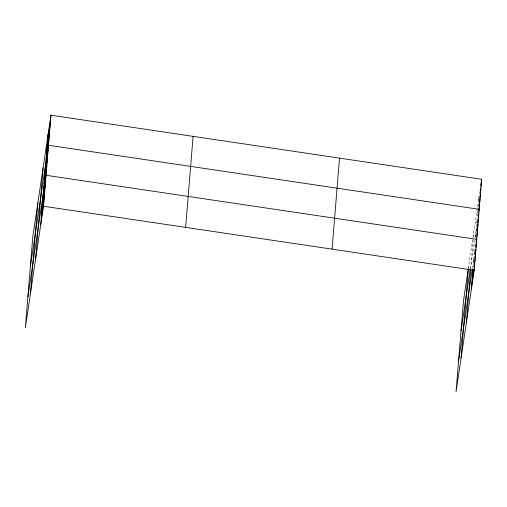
<?xml version="1.0" encoding="UTF-8"?>
<svg xmlns="http://www.w3.org/2000/svg" width="507" height="507" viewBox="0 0 507 507"><rect width="100%" height="100%" fill="white"/><g stroke="black" fill="none" stroke-linecap="round" stroke-linejoin="round"><path stroke-width="0.38" stroke-dasharray="2.54 1.9" d="M468.455 268.222L468.569 266.796M470.756 268.983L473.094 240.381M473.392 236.807L473.798 231.8M473.418 264.534L473.113 268.216L473.462 265.896M473.595 262.322L474.134 255.756M474.191 255.04L474.66 249.324M474.894 246.459L475.306 241.459M475.953 233.588L475.598 237.878L475.946 235.559M476.124 231.446L477.239 217.858M477.353 216.426L477.531 214.284M477.822 210.703L477.645 212.851L477.879 211.305M478.171 206.412L478.469 202.838M478.703 199.98L478.874 197.831M468.341 268.336L479.337 194.739M479.451 193.966L479.799 191.646M478.811 200.518L479.159 198.199M478.285 206.298L478.519 204.752M476.827 222.865L477.176 220.545M470.293 268.83L476.415 227.871M476.998 223.999L477.226 222.453M476.238 231.325L476.586 229.006M474.368 252.898L474.717 250.578M472.347 268.71L474.305 255.585M474.419 254.812L474.653 253.266M473.652 262.29L474.001 259.971"/><path stroke-width="0.76" d="M30.426 293.762L37.873 202.749M35.655 258.766L43.108 167.754M40.731 224.804L48.184 133.785M50.954 115.222L32.797 236.712L25.35 327.731L43.507 206.241L50.954 115.222L481.65 179.269L474.203 270.288L456.047 391.778L463.493 300.759L468.221 269.109M185.638 227.377L193.085 136.358M332.072 249.152L339.519 158.133M461.123 357.809L468.392 268.938M466.351 322.813L470.699 269.699M471.428 288.851L472.993 269.692M47.772 138.791L50.548 120.229M47.36 143.798L50.136 125.235M46.955 148.805L49.724 130.242M46.543 153.811L49.318 135.249M46.131 158.818L48.906 140.255M30.344 266.745L48.495 145.262L479.191 209.309L478.842 211.628M45.313 168.825L48.089 150.268M44.901 173.831L47.677 155.269M44.496 178.838L47.271 160.275M44.084 183.845L46.859 165.282M43.678 188.851L46.448 170.289M27.885 296.785L46.042 175.295L476.732 239.342L476.269 242.435M42.841 199.017L45.617 180.454M42.423 204.175L45.193 185.613M41.999 209.328L44.774 190.765M41.574 214.486L44.35 195.924M41.156 219.645L43.932 201.083M480.839 184.687L481.187 182.362M481.422 180.815L481.65 179.269M480.433 189.688L480.661 188.141M480.896 186.595L481.238 184.275M480.37 192.375L480.832 189.282M479.844 198.155L480.421 194.289M479.318 203.934L480.009 199.295M478.906 208.941L479.14 207.395M479.369 205.848L479.603 204.302M461.034 330.792L470.179 269.61M478.38 214.721L478.614 213.174M477.86 220.501L478.088 218.954M478.323 217.408L478.779 214.309M477.797 223.188L478.374 219.316M477.385 228.188L477.962 224.322M476.859 233.968L477.556 229.329M476.333 239.748L476.567 238.201M476.795 236.655L477.144 234.335M458.575 360.832L472.226 269.483M475.807 245.527L476.041 243.981M475.268 251.459L475.503 249.913M475.851 247.593L476.314 244.501M475.312 253.525L475.889 249.659M472.695 273.374L473.158 270.282M474.774 259.457L475.465 254.812M472.271 278.533L473.544 270.028M474.349 264.61L474.584 263.063M474.812 261.517L475.046 259.971M471.846 283.692L474.045 268.995M474.273 267.449L474.622 265.129M43.507 206.241L474.203 270.288"/></g></svg>
